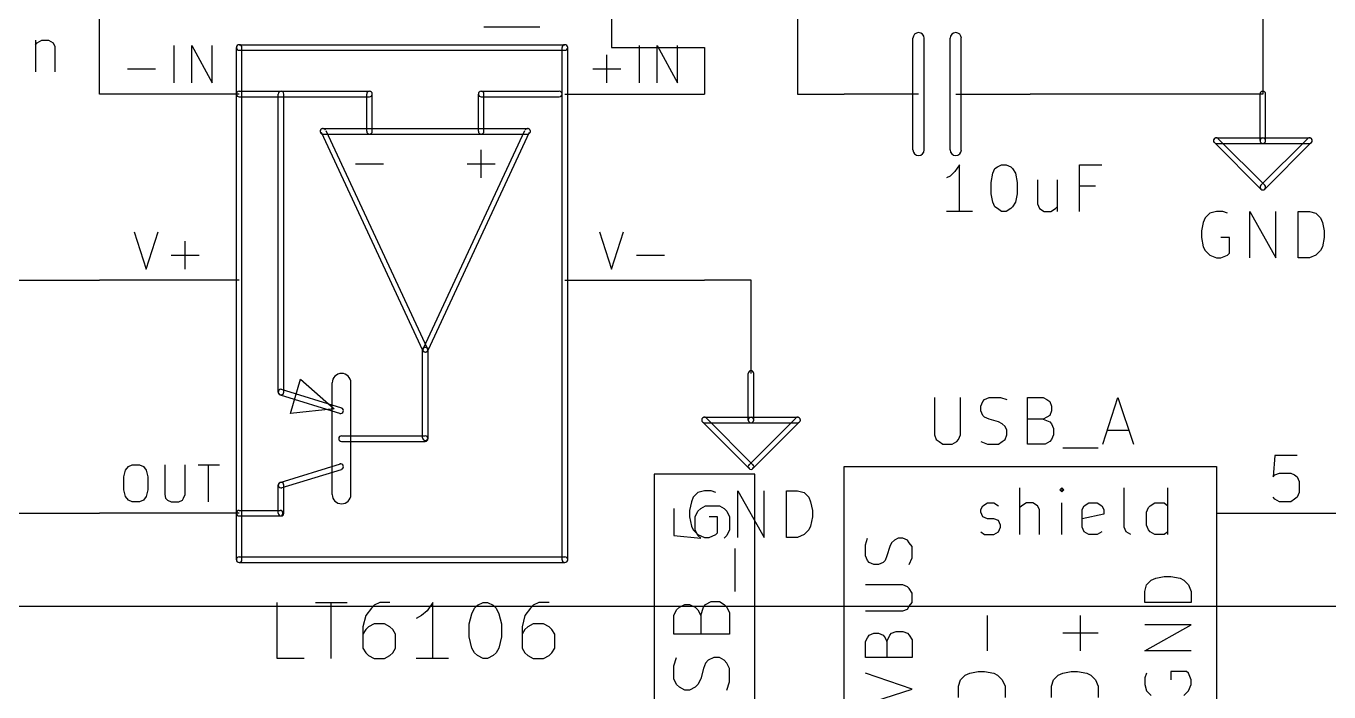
# Model space of a CAD drawing. Extents: x 10 to 287, y -200 to -10.
# Drawn here: x 189.76 to 225.32, y -101.4 to -83.24 of the extents above; entities that cross this region are included whole.
import ezdxf

# ---------------------------------------------------------------- set-up
doc = ezdxf.new("R2010")
doc.units = 0
doc.header["$MEASUREMENT"] = 0

msp = doc.modelspace()

# ---------------------------------------------------------------- linework, layer by layer
at = {"layer": 'Cyan 2'}
for p, q in [((203.784, -83.2612), (202.26, -83.2612)), ((190.017, -83.6168), (190.017, -84.4804)), ((190.017, -83.7438), (190.068, -83.693)), ((190.068, -83.693), (190.195, -83.6168)), ((190.195, -83.6168), (190.373, -83.6168)), ((190.373, -83.6168), (190.5, -83.693)), ((190.5, -83.693), (190.551, -83.7946)), ((190.551, -83.7946), (190.551, -84.4804)), ((193.802, -84.7852), (193.802, -83.7692)), ((194.285, -84.7852), (194.285, -83.7692)), ((194.285, -83.7692), (194.843, -84.7852)), ((194.843, -84.7852), (194.843, -83.7692)), ((206.502, -84.7852), (206.502, -83.7692)), ((206.985, -84.7852), (206.985, -83.7692)), ((206.985, -83.7692), (207.543, -84.7852)), ((207.543, -84.7852), (207.543, -83.7692)), ((205.613, -84.7852), (205.613, -84.0232)), ((192.532, -84.4042), (193.294, -84.4042)), ((205.232, -84.4042), (205.994, -84.4042)), ((215.24, -87.0204), (215.113, -87.1982)), ((215.24, -88.2904), (215.24, -87.0204)), ((216.154, -87.249), (216.205, -87.122)), ((216.205, -87.122), (216.281, -87.0712)), ((216.281, -87.0712), (216.383, -87.0204)), ((216.383, -87.0204), (216.51, -87.0204)), ((216.51, -87.0204), (216.637, -87.0712)), ((216.637, -87.0712), (216.687, -87.122)), ((216.687, -87.122), (216.764, -87.249)), ((218.516, -88.2904), (218.516, -87.0204)), ((218.516, -87.0204), (219.126, -87.0204)), ((214.986, -87.3252), (214.884, -87.376)), ((215.113, -87.1982), (214.986, -87.3252)), ((216.103, -87.503), (216.154, -87.249)), ((216.764, -87.249), (216.814, -87.503)), ((217.373, -87.4268), (217.373, -88.0872)), ((217.907, -87.4268), (217.907, -88.2904)), ((216.103, -87.8078), (216.103, -87.503)), ((216.154, -88.0364), (216.103, -87.8078)), ((216.814, -87.8078), (216.764, -88.0364)), ((216.814, -87.503), (216.814, -87.8078)), ((218.948, -87.6046), (218.516, -87.6046)), ((216.205, -88.1634), (216.154, -88.0364)), ((216.281, -88.2142), (216.205, -88.1634)), ((216.687, -88.1634), (216.637, -88.2142)), ((216.764, -88.0364), (216.687, -88.1634)), ((217.373, -88.0872), (217.424, -88.2142)), ((217.856, -88.2142), (217.907, -88.1634)), ((215.595, -88.2904), (214.884, -88.2904)), ((216.383, -88.2904), (216.281, -88.2142)), ((216.51, -88.2904), (216.383, -88.2904)), ((216.637, -88.2142), (216.51, -88.2904)), ((217.424, -88.2142), (217.551, -88.2904)), ((217.551, -88.2904), (217.729, -88.2904)), ((217.729, -88.2904), (217.856, -88.2142)), ((221.945, -88.4682), (221.894, -88.5952)), ((222.072, -88.3412), (221.945, -88.4682)), ((222.25, -88.2904), (222.072, -88.3412)), ((222.428, -88.2904), (222.25, -88.2904)), ((222.555, -88.3412), (222.428, -88.2904)), ((223.164, -89.5604), (223.164, -88.2904)), ((223.164, -88.2904), (223.876, -89.5604)), ((223.876, -89.5604), (223.876, -88.2904)), ((224.485, -89.5604), (224.485, -88.2904)), ((224.485, -88.2904), (224.79, -88.2904)), ((224.79, -88.2904), (224.968, -88.3412)), ((224.968, -88.3412), (225.095, -88.4682)), ((225.095, -88.4682), (225.146, -88.5952)), ((192.71, -88.8492), (193.04, -89.8652)), ((193.04, -89.8652), (193.37, -88.8492)), ((205.41, -88.8492), (205.74, -89.8652)), ((205.74, -89.8652), (206.07, -88.8492)), ((221.894, -88.5952), (221.844, -88.8238)), ((221.844, -88.8238), (221.844, -89.0016)), ((225.146, -88.5952), (225.196, -88.8238)), ((225.196, -88.8238), (225.196, -89.0016)), ((194.107, -89.8652), (194.107, -89.1032)), ((221.844, -89.0016), (221.894, -89.2556)), ((221.894, -89.2556), (221.945, -89.3572)), ((222.606, -89.0016), (222.377, -89.0016)), ((222.606, -89.4334), (222.606, -89.0016)), ((225.146, -89.2556), (225.095, -89.3572)), ((225.196, -89.0016), (225.146, -89.2556)), ((193.726, -89.4842), (194.488, -89.4842)), ((206.426, -89.4842), (207.188, -89.4842)), ((221.945, -89.3572), (222.072, -89.4842)), ((222.072, -89.4842), (222.25, -89.5604)), ((222.25, -89.5604), (222.377, -89.5604)), ((222.377, -89.5604), (222.555, -89.4842)), ((222.555, -89.4842), (222.606, -89.4334)), ((224.79, -89.5604), (224.485, -89.5604)), ((224.968, -89.4842), (224.79, -89.5604)), ((225.095, -89.3572), (224.968, -89.4842)), ((214.554, -93.3704), (214.554, -94.3864)), ((215.265, -94.3864), (215.265, -93.3704)), ((215.824, -93.599), (215.875, -93.472)), ((215.875, -93.472), (215.925, -93.4212)), ((215.925, -93.4212), (216.052, -93.3704)), ((216.052, -93.3704), (216.357, -93.3704)), ((216.357, -93.3704), (216.535, -93.4212)), ((217.094, -94.6404), (217.094, -93.3704)), ((217.094, -93.3704), (217.526, -93.3704)), ((217.526, -93.3704), (217.627, -93.4212)), ((217.627, -93.4212), (217.703, -93.472)), ((217.703, -93.472), (217.754, -93.599)), ((219.151, -94.6404), (219.558, -93.3704)), ((219.558, -93.3704), (219.989, -94.6404)), ((215.824, -93.726), (215.824, -93.599)), ((215.875, -93.853), (215.824, -93.726)), ((215.925, -93.9038), (215.875, -93.853)), ((217.703, -93.853), (217.627, -93.9038)), ((217.754, -93.726), (217.703, -93.853)), ((217.754, -93.599), (217.754, -93.726)), ((216.052, -93.9546), (215.925, -93.9038)), ((216.306, -94.0308), (216.052, -93.9546)), ((216.408, -94.0816), (216.306, -94.0308)), ((216.484, -94.1578), (216.408, -94.0816)), ((216.535, -94.2594), (216.484, -94.1578)), ((217.526, -93.9546), (217.094, -93.9546)), ((217.627, -93.9038), (217.526, -93.9546)), ((217.526, -93.9546), (217.703, -94.0308)), ((217.703, -94.0308), (217.754, -94.0816)), ((217.754, -94.0816), (217.805, -94.2086)), ((217.805, -94.2086), (217.805, -94.3864)), ((214.554, -94.3864), (214.605, -94.5134)), ((214.605, -94.5134), (214.681, -94.5642)), ((214.681, -94.5642), (214.782, -94.6404)), ((215.036, -94.6404), (215.163, -94.5642)), ((215.163, -94.5642), (215.214, -94.5134)), ((215.214, -94.5134), (215.265, -94.3864)), ((215.824, -94.5642), (216.002, -94.6404)), ((216.306, -94.6404), (216.408, -94.5642)), ((216.408, -94.5642), (216.484, -94.5134)), ((216.484, -94.5134), (216.535, -94.3864)), ((216.535, -94.3864), (216.535, -94.2594)), ((217.703, -94.5642), (217.576, -94.6404)), ((217.754, -94.5134), (217.703, -94.5642)), ((217.805, -94.3864), (217.754, -94.5134)), ((219.278, -94.2594), (219.862, -94.2594)), ((214.782, -94.6404), (215.036, -94.6404)), ((216.002, -94.6404), (216.306, -94.6404)), ((217.576, -94.6404), (217.094, -94.6404)), ((218.059, -94.742), (219.024, -94.742)), ((192.481, -95.3516), (192.557, -95.25)), ((192.557, -95.25), (192.659, -95.1992)), ((192.659, -95.1992), (192.862, -95.1992)), ((192.862, -95.1992), (192.964, -95.25)), ((192.964, -95.25), (193.04, -95.3516)), ((193.548, -95.1992), (193.548, -96.012)), ((194.107, -96.012), (194.107, -95.1992)), ((194.462, -95.1992), (195.047, -95.1992)), ((194.742, -96.2152), (194.742, -95.1992)), ((192.43, -95.5294), (192.481, -95.3516)), ((192.43, -95.885), (192.43, -95.5294)), ((193.04, -95.3516), (193.091, -95.5294)), ((193.091, -95.5294), (193.091, -95.885)), ((192.481, -96.0628), (192.43, -95.885)), ((193.091, -95.885), (193.04, -96.0628)), ((193.548, -96.012), (193.573, -96.1136)), ((194.056, -96.1136), (194.107, -96.012)), ((208.102, -95.9612), (207.975, -96.0882)), ((208.28, -95.9104), (208.102, -95.9612)), ((208.458, -95.9104), (208.28, -95.9104)), ((208.585, -95.9612), (208.458, -95.9104)), ((209.194, -97.1804), (209.194, -95.9104)), ((209.194, -95.9104), (209.906, -97.1804)), ((209.906, -97.1804), (209.906, -95.9104)), ((210.515, -97.1804), (210.515, -95.9104)), ((210.515, -95.9104), (210.82, -95.9104)), ((210.82, -95.9104), (210.998, -95.9612)), ((210.998, -95.9612), (211.125, -96.0882)), ((216.891, -97.1042), (216.891, -95.8342)), ((218.034, -95.8342), (217.983, -95.885)), ((217.983, -95.885), (218.034, -95.9358)), ((218.084, -95.885), (218.034, -95.8342)), ((218.034, -95.8342), (218.034, -95.9358)), ((218.034, -95.9358), (218.084, -95.885)), ((219.735, -96.901), (219.735, -95.8342)), ((220.929, -97.1042), (220.929, -95.8342)), ((192.557, -96.1644), (192.481, -96.0628)), ((192.659, -96.2152), (192.557, -96.1644)), ((192.862, -96.2152), (192.659, -96.2152)), ((192.964, -96.1644), (192.862, -96.2152)), ((193.04, -96.0628), (192.964, -96.1644)), ((193.573, -96.1136), (193.624, -96.1644)), ((193.624, -96.1644), (193.726, -96.2152)), ((193.726, -96.2152), (193.929, -96.2152)), ((193.929, -96.2152), (194.031, -96.1644)), ((194.031, -96.1644), (194.056, -96.1136)), ((207.924, -96.2152), (207.874, -96.4438)), ((207.975, -96.0882), (207.924, -96.2152)), ((211.125, -96.0882), (211.176, -96.2152)), ((211.176, -96.2152), (211.226, -96.4438)), ((215.824, -96.4184), (215.875, -96.3168)), ((215.875, -96.3168), (216.002, -96.2406)), ((216.002, -96.2406), (216.179, -96.2406)), ((216.179, -96.2406), (216.306, -96.3168)), ((216.941, -96.3168), (216.891, -96.3676)), ((217.068, -96.2406), (216.941, -96.3168)), ((217.246, -96.2406), (217.068, -96.2406)), ((217.373, -96.3168), (217.246, -96.2406)), ((217.424, -96.4184), (217.373, -96.3168)), ((218.034, -97.1042), (218.034, -96.2406)), ((218.592, -96.4184), (218.643, -96.3168)), ((218.643, -96.3168), (218.77, -96.2406)), ((218.77, -96.2406), (218.999, -96.2406)), ((218.999, -96.2406), (219.126, -96.3168)), ((219.126, -96.3168), (219.177, -96.4184)), ((220.345, -96.4946), (220.396, -96.3676)), ((220.396, -96.3676), (220.447, -96.3168)), ((220.447, -96.3168), (220.574, -96.2406)), ((220.574, -96.2406), (220.828, -96.2406)), ((220.828, -96.2406), (220.929, -96.3168)), ((207.874, -96.4438), (207.874, -96.6216)), ((207.874, -96.6216), (207.924, -96.8756)), ((208.636, -96.6216), (208.407, -96.6216)), ((208.636, -97.0534), (208.636, -96.6216)), ((211.226, -96.6216), (211.176, -96.8756)), ((211.226, -96.4438), (211.226, -96.6216)), ((215.824, -96.4946), (215.824, -96.4184)), ((215.875, -96.6216), (215.824, -96.4946)), ((216.002, -96.6724), (215.875, -96.6216)), ((216.179, -96.6724), (216.002, -96.6724)), ((216.306, -96.7232), (216.179, -96.6724)), ((216.357, -96.8502), (216.306, -96.7232)), ((217.424, -97.1042), (217.424, -96.4184)), ((218.592, -96.901), (218.592, -96.4184)), ((219.177, -96.5454), (218.592, -96.6724)), ((219.177, -96.4184), (219.177, -96.5454)), ((220.345, -96.8502), (220.345, -96.4946)), ((207.924, -96.8756), (207.975, -96.9772)), ((207.975, -96.9772), (208.102, -97.1042)), ((208.585, -97.1042), (208.636, -97.0534)), ((211.125, -96.9772), (210.998, -97.1042)), ((211.176, -96.8756), (211.125, -96.9772)), ((215.824, -97.028), (215.925, -97.1042)), ((216.179, -97.1042), (216.306, -97.028)), ((216.306, -97.028), (216.357, -96.901)), ((216.357, -96.901), (216.357, -96.8502)), ((218.643, -97.028), (218.592, -96.901)), ((218.77, -97.1042), (218.643, -97.028)), ((219.126, -97.028), (218.999, -97.1042)), ((219.786, -97.028), (219.735, -96.901)), ((219.913, -97.1042), (219.786, -97.028)), ((220.396, -96.9772), (220.345, -96.8502)), ((220.447, -97.028), (220.396, -96.9772)), ((220.574, -97.1042), (220.447, -97.028)), ((220.929, -97.028), (220.828, -97.1042)), ((208.102, -97.1042), (208.28, -97.1804)), ((208.28, -97.1804), (208.407, -97.1804)), ((208.407, -97.1804), (208.585, -97.1042)), ((210.82, -97.1804), (210.515, -97.1804)), ((210.998, -97.1042), (210.82, -97.1804)), ((212.674, -97.3836), (212.725, -97.2058)), ((212.674, -97.6884), (212.674, -97.3836)), ((213.335, -97.4344), (213.258, -97.6884)), ((213.385, -97.3328), (213.335, -97.4344)), ((213.462, -97.2566), (213.385, -97.3328)), ((213.563, -97.2058), (213.462, -97.2566)), ((213.69, -97.2058), (213.563, -97.2058)), ((213.817, -97.2566), (213.69, -97.2058)), ((213.868, -97.3328), (213.817, -97.2566)), ((213.944, -97.4344), (213.868, -97.3328)), ((213.944, -97.7392), (213.944, -97.4344)), ((215.925, -97.1042), (216.179, -97.1042)), ((218.999, -97.1042), (218.77, -97.1042)), ((220.828, -97.1042), (220.574, -97.1042)), ((212.725, -97.8154), (212.674, -97.6884)), ((213.258, -97.6884), (213.208, -97.8154)), ((213.868, -97.917), (213.944, -97.7392)), ((212.776, -97.8662), (212.725, -97.8154)), ((212.903, -97.917), (212.776, -97.8662)), ((213.03, -97.917), (212.903, -97.917)), ((213.157, -97.8662), (213.03, -97.917)), ((213.208, -97.8154), (213.157, -97.8662)), ((213.69, -98.4758), (212.674, -98.4758)), ((213.817, -98.5266), (213.69, -98.4758)), ((220.294, -98.6536), (220.345, -98.4758)), ((220.345, -98.4758), (220.472, -98.3488)), ((220.472, -98.3488), (220.599, -98.298)), ((220.599, -98.298), (220.828, -98.2472)), ((220.828, -98.2472), (221.005, -98.2472)), ((221.005, -98.2472), (221.259, -98.298)), ((221.259, -98.298), (221.361, -98.3488)), ((221.361, -98.3488), (221.488, -98.4758)), ((221.488, -98.4758), (221.564, -98.6536)), ((213.868, -98.5774), (213.817, -98.5266)), ((213.944, -98.7044), (213.868, -98.5774)), ((213.944, -98.9584), (213.944, -98.7044)), ((220.294, -98.9584), (220.294, -98.6536)), ((221.564, -98.6536), (221.564, -98.9584)), ((196.621, -100.482), (196.621, -98.9584)), ((197.663, -98.9584), (198.526, -98.9584)), ((198.095, -100.482), (198.095, -98.9584)), ((199.187, -99.1108), (199.034, -99.314)), ((199.263, -99.0346), (199.187, -99.1108)), ((199.415, -98.9584), (199.263, -99.0346)), ((199.695, -98.9584), (199.415, -98.9584)), ((200.711, -99.187), (200.558, -99.314)), ((200.863, -98.9584), (200.711, -99.187)), ((200.863, -100.482), (200.863, -98.9584)), ((201.93, -99.2632), (202.006, -99.1108)), ((202.006, -99.1108), (202.082, -99.0346)), ((202.082, -99.0346), (202.235, -98.9584)), ((202.235, -98.9584), (202.362, -98.9584)), ((202.362, -98.9584), (202.514, -99.0346)), ((202.514, -99.0346), (202.59, -99.1108)), ((202.59, -99.1108), (202.667, -99.2632)), ((203.53, -99.1108), (203.378, -99.314)), ((203.606, -99.0346), (203.53, -99.1108)), ((203.759, -98.9584), (203.606, -99.0346)), ((204.038, -98.9584), (203.759, -98.9584)), ((212.674, -99.187), (213.69, -99.187)), ((213.69, -99.187), (213.817, -99.1362)), ((213.817, -99.1362), (213.868, -99.06)), ((213.868, -99.06), (213.944, -98.9584)), ((221.564, -98.9584), (220.294, -98.9584)), ((199.034, -99.314), (198.958, -99.6188)), ((199.263, -99.5426), (199.111, -99.6188)), ((199.542, -99.5426), (199.263, -99.5426)), ((199.695, -99.6188), (199.542, -99.5426)), ((200.558, -99.314), (200.406, -99.3902)), ((201.854, -99.5426), (201.93, -99.2632)), ((201.854, -99.8982), (201.854, -99.5426)), ((202.667, -99.2632), (202.743, -99.5426)), ((202.743, -99.5426), (202.743, -99.8982)), ((203.378, -99.314), (203.302, -99.6188)), ((203.606, -99.5426), (203.454, -99.6188)), ((203.886, -99.5426), (203.606, -99.5426)), ((204.038, -99.6188), (203.886, -99.5426)), ((216.002, -100.279), (216.002, -99.314)), ((218.542, -100.279), (218.542, -99.314)), ((220.294, -100.279), (221.564, -99.568)), ((221.564, -99.568), (220.294, -99.568)), ((198.958, -99.6188), (198.958, -100.203)), ((199.034, -99.695), (198.958, -99.822)), ((199.111, -99.6188), (199.034, -99.695)), ((199.771, -99.695), (199.695, -99.6188)), ((199.847, -99.822), (199.771, -99.695)), ((199.847, -100.203), (199.847, -99.822)), ((201.93, -100.203), (201.854, -99.8982)), ((202.743, -99.8982), (202.667, -100.203)), ((203.302, -99.6188), (203.302, -100.203)), ((203.378, -99.695), (203.302, -99.822)), ((203.454, -99.6188), (203.378, -99.695)), ((204.114, -99.695), (204.038, -99.6188)), ((204.191, -99.822), (204.114, -99.695)), ((204.191, -100.203), (204.191, -99.822)), ((212.674, -100.025), (212.725, -99.9236)), ((212.725, -99.9236), (212.776, -99.8474)), ((212.776, -99.8474), (212.903, -99.7966)), ((212.903, -99.7966), (213.03, -99.7966)), ((213.03, -99.7966), (213.157, -99.8474)), ((213.157, -99.8474), (213.208, -99.9236)), ((213.208, -99.9236), (213.258, -100.025)), ((213.258, -100.025), (213.335, -99.8474)), ((213.335, -99.8474), (213.385, -99.7966)), ((213.385, -99.7966), (213.512, -99.7458)), ((213.512, -99.7458), (213.69, -99.7458)), ((213.69, -99.7458), (213.817, -99.7966)), ((213.817, -99.7966), (213.868, -99.8474)), ((213.868, -99.8474), (213.944, -99.9744)), ((219.024, -99.7966), (218.059, -99.7966)), ((198.958, -100.203), (199.034, -100.33)), ((199.771, -100.33), (199.847, -100.203)), ((202.006, -100.33), (201.93, -100.203)), ((202.667, -100.203), (202.59, -100.33)), ((203.302, -100.203), (203.378, -100.33)), ((204.114, -100.33), (204.191, -100.203)), ((212.674, -100.457), (212.674, -100.025)), ((213.258, -100.025), (213.258, -100.457)), ((213.944, -99.9744), (213.944, -100.457)), ((221.564, -100.279), (220.294, -100.279)), ((197.358, -100.482), (196.621, -100.482)), ((199.034, -100.33), (199.111, -100.406)), ((199.111, -100.406), (199.263, -100.482)), ((199.263, -100.482), (199.542, -100.482)), ((199.542, -100.482), (199.695, -100.406)), ((199.695, -100.406), (199.771, -100.33)), ((201.295, -100.482), (200.406, -100.482)), ((202.082, -100.406), (202.006, -100.33)), ((202.235, -100.482), (202.082, -100.406)), ((202.362, -100.482), (202.235, -100.482)), ((202.514, -100.406), (202.362, -100.482)), ((202.59, -100.33), (202.514, -100.406)), ((203.378, -100.33), (203.454, -100.406)), ((203.454, -100.406), (203.606, -100.482)), ((203.606, -100.482), (203.886, -100.482)), ((203.886, -100.482), (204.038, -100.406)), ((204.038, -100.406), (204.114, -100.33)), ((213.944, -100.457), (212.674, -100.457)), ((213.944, -101.321), (212.674, -100.889)), ((215.265, -101.067), (215.392, -100.94)), ((215.392, -100.94), (215.519, -100.889)), ((215.519, -100.889), (215.748, -100.838)), ((215.748, -100.838), (215.925, -100.838)), ((215.925, -100.838), (216.179, -100.889)), ((216.179, -100.889), (216.281, -100.94)), ((216.281, -100.94), (216.408, -101.067)), ((217.805, -101.067), (217.932, -100.94)), ((217.932, -100.94), (218.059, -100.889)), ((218.059, -100.889), (218.288, -100.838)), ((218.288, -100.838), (218.465, -100.838)), ((218.465, -100.838), (218.719, -100.889)), ((218.719, -100.889), (218.821, -100.94)), ((218.821, -100.94), (218.948, -101.067)), ((220.345, -100.889), (220.294, -101.016)), ((221.437, -100.838), (221.005, -100.838)), ((221.005, -100.838), (221.005, -101.067)), ((221.488, -100.889), (221.437, -100.838)), ((221.564, -101.067), (221.488, -100.889)), ((212.674, -101.727), (213.944, -101.321)), ((215.214, -101.244), (215.265, -101.067)), ((215.214, -101.549), (215.214, -101.244)), ((216.408, -101.067), (216.484, -101.244)), ((216.484, -101.244), (216.484, -101.549)), ((217.754, -101.244), (217.805, -101.067)), ((217.754, -101.549), (217.754, -101.244)), ((218.948, -101.067), (219.024, -101.244)), ((219.024, -101.244), (219.024, -101.549)), ((220.294, -101.016), (220.294, -101.194)), ((220.294, -101.194), (220.345, -101.371)), ((221.488, -101.371), (221.564, -101.194)), ((221.564, -101.194), (221.564, -101.067)), ((220.345, -101.371), (220.472, -101.498)), ((221.361, -101.498), (221.488, -101.371))]:
    msp.add_line(p, q, dxfattribs=at)
at = {"layer": 'Green 2'}
for p, q in [((223.52, -64.77), (223.52, -85.09)), ((191.77, -85.09), (191.77, -78.74)), ((210.82, -80.01), (210.82, -85.09)), ((205.74, -81.28), (205.74, -83.82)), ((205.74, -83.82), (208.28, -83.82)), ((208.28, -83.82), (208.28, -85.09)), ((210.82, -85.09), (212.09, -85.09)), ((223.52, -85.09), (217.17, -85.09)), ((185.42, -90.17), (191.77, -90.17)), ((209.55, -90.17), (208.28, -90.17)), ((209.55, -92.71), (209.55, -90.17)), ((165.1, -96.52), (191.77, -96.52)), ((162.56, -99.06), (246.38, -99.06))]:
    msp.add_line(p, q, dxfattribs=at)
at = {"layer": 'Red 2'}
for p, q in [((213.97, -86.614), (213.97, -83.566)), ((214.274, -86.614), (214.274, -83.566)), ((214.986, -86.614), (214.986, -83.566)), ((215.29, -86.614), (215.29, -83.566)), ((195.504, -97.79), (195.504, -83.82)), ((195.58, -83.7438), (204.47, -83.7438)), ((195.58, -83.8962), (204.47, -83.8962)), ((195.656, -97.79), (195.656, -83.82)), ((204.394, -97.79), (204.394, -83.82)), ((204.546, -97.79), (204.546, -83.82)), ((195.58, -85.09), (191.77, -85.09)), ((195.58, -85.0138), (199.136, -85.0138)), ((195.58, -85.1662), (199.136, -85.1662)), ((196.647, -93.218), (196.647, -85.09)), ((196.799, -93.218), (196.799, -85.09)), ((199.06, -86.106), (199.06, -85.09)), ((199.212, -86.106), (199.212, -85.09)), ((202.108, -86.106), (202.108, -85.09)), ((202.184, -85.0138), (204.318, -85.0138)), ((202.184, -85.1662), (204.318, -85.1662)), ((202.26, -86.106), (202.26, -85.09)), ((204.47, -85.09), (208.28, -85.09)), ((214.122, -85.09), (212.09, -85.09)), ((215.138, -85.09), (217.17, -85.09)), ((223.444, -86.36), (223.444, -85.09)), ((223.596, -86.36), (223.596, -85.09)), ((197.866, -86.0298), (203.454, -86.0298)), ((197.815, -86.1314), (200.584, -92.075)), ((197.866, -86.1822), (203.454, -86.1822)), ((197.942, -86.0806), (200.711, -92.0242)), ((200.609, -92.0242), (203.378, -86.0806)), ((200.736, -92.075), (203.505, -86.1314)), ((223.469, -87.6808), (222.199, -86.4108)), ((222.25, -86.2838), (223.52, -86.2838)), ((223.571, -87.5792), (222.301, -86.3092)), ((224.739, -86.3092), (223.469, -87.5792)), ((223.52, -86.2838), (224.79, -86.2838)), ((224.841, -86.4108), (223.571, -87.6808)), ((202.184, -87.376), (202.184, -86.614)), ((222.25, -86.4362), (223.52, -86.4362)), ((223.52, -86.4362), (224.79, -86.4362)), ((198.755, -86.995), (199.517, -86.995)), ((201.803, -86.995), (202.565, -86.995)), ((195.58, -90.17), (191.77, -90.17)), ((204.47, -90.17), (208.28, -90.17)), ((200.584, -94.4626), (200.584, -92.075)), ((200.736, -94.4626), (200.736, -92.075)), ((209.474, -93.98), (209.474, -92.71)), ((209.626, -93.98), (209.626, -92.71)), ((196.723, -93.1418), (198.374, -93.6498)), ((196.977, -93.8022), (197.256, -92.8624)), ((197.256, -92.8624), (198.171, -93.6752)), ((198.12, -96.012), (198.12, -92.964)), ((198.628, -96.012), (198.628, -92.964)), ((196.698, -93.2942), (198.349, -93.8022)), ((198.171, -93.6752), (196.977, -93.8022)), ((209.499, -95.3008), (208.229, -94.0308)), ((208.28, -93.9038), (209.55, -93.9038)), ((208.28, -94.0562), (209.55, -94.0562)), ((209.601, -95.1992), (208.331, -93.9292)), ((210.769, -93.9292), (209.499, -95.1992)), ((209.55, -93.9038), (210.82, -93.9038)), ((209.55, -94.0562), (210.82, -94.0562)), ((210.871, -94.0308), (209.601, -95.3008)), ((198.374, -94.4118), (200.66, -94.4118)), ((198.374, -94.5642), (200.66, -94.5642)), ((223.85, -94.9452), (223.799, -95.5294)), ((224.46, -94.9452), (223.85, -94.9452)), ((196.698, -95.6818), (198.349, -95.1738)), ((212.09, -102.87), (212.09, -95.25)), ((212.09, -95.25), (222.25, -95.25)), ((222.25, -95.25), (222.25, -102.87)), ((196.723, -95.8342), (198.374, -95.3262)), ((208.28, -95.4532), (206.908, -95.4532)), ((206.908, -95.4532), (206.908, -103.378)), ((209.652, -95.4532), (208.28, -95.4532)), ((209.652, -103.378), (209.652, -95.4532)), ((223.799, -95.5294), (223.85, -95.4786)), ((223.85, -95.4786), (223.977, -95.4278)), ((223.977, -95.4278), (224.282, -95.4278)), ((224.282, -95.4278), (224.384, -95.4786)), ((224.384, -95.4786), (224.46, -95.5294)), ((224.46, -95.5294), (224.511, -95.6564)), ((224.511, -95.6564), (224.511, -95.9612)), ((196.647, -96.52), (196.647, -95.758)), ((196.799, -96.52), (196.799, -95.758)), ((224.511, -95.9612), (224.46, -96.0882)), ((208.178, -96.393), (208.305, -96.3168)), ((208.305, -96.3168), (208.686, -96.3168)), ((208.686, -96.3168), (208.813, -96.393)), ((223.85, -96.139), (223.799, -96.0882)), ((223.977, -96.2152), (223.85, -96.139)), ((224.282, -96.2152), (223.977, -96.2152)), ((224.384, -96.139), (224.282, -96.2152)), ((224.46, -96.0882), (224.384, -96.139)), ((195.58, -96.52), (191.77, -96.52)), ((195.58, -96.4438), (196.698, -96.4438)), ((195.58, -96.5962), (196.698, -96.5962)), ((207.442, -96.393), (207.442, -97.1296)), ((208.026, -96.6216), (208.102, -96.4692)), ((208.026, -96.9772), (208.026, -96.6216)), ((208.102, -96.4692), (208.178, -96.393)), ((208.813, -96.393), (208.89, -96.4692)), ((208.89, -96.4692), (208.966, -96.6216)), ((208.966, -96.6216), (208.966, -96.9772)), ((222.25, -96.52), (226.06, -96.52)), ((208.102, -97.1296), (208.026, -96.9772)), ((208.966, -96.9772), (208.89, -97.1296)), ((207.442, -97.1296), (208.178, -97.2058)), ((208.178, -97.2058), (208.102, -97.1296)), ((208.89, -97.1296), (208.813, -97.2058)), ((195.58, -97.7138), (204.47, -97.7138)), ((209.118, -98.6536), (209.118, -97.4852)), ((195.58, -97.8662), (204.47, -97.8662)), ((207.442, -99.314), (207.518, -99.1616)), ((207.518, -99.1616), (207.594, -99.0854)), ((207.594, -99.0854), (207.747, -99.0092)), ((207.747, -99.0092), (207.874, -99.0092)), ((207.874, -99.0092), (208.026, -99.0854)), ((208.026, -99.0854), (208.102, -99.1616)), ((208.102, -99.1616), (208.178, -99.314)), ((208.178, -99.314), (208.255, -99.0854)), ((208.255, -99.0854), (208.305, -99.0092)), ((208.305, -99.0092), (208.458, -98.933)), ((208.458, -98.933), (208.686, -98.933)), ((208.686, -98.933), (208.813, -99.0092)), ((208.813, -99.0092), (208.89, -99.0854)), ((208.89, -99.0854), (208.966, -99.2378)), ((207.442, -99.822), (207.442, -99.314)), ((208.178, -99.314), (208.178, -99.822)), ((208.966, -99.2378), (208.966, -99.822)), ((208.966, -99.822), (207.442, -99.822)), ((207.442, -100.686), (207.518, -100.457)), ((208.305, -100.609), (208.255, -100.762)), ((208.382, -100.533), (208.305, -100.609)), ((208.534, -100.457), (208.382, -100.533)), ((208.686, -100.457), (208.534, -100.457)), ((208.813, -100.533), (208.686, -100.457)), ((208.89, -100.609), (208.813, -100.533)), ((208.966, -100.762), (208.89, -100.609)), ((207.442, -101.041), (207.442, -100.686)), ((208.255, -100.762), (208.178, -101.041)), ((208.966, -101.117), (208.966, -100.762)), ((207.518, -101.194), (207.442, -101.041)), ((207.594, -101.27), (207.518, -101.194)), ((207.747, -101.346), (207.594, -101.27)), ((207.874, -101.346), (207.747, -101.346)), ((208.026, -101.27), (207.874, -101.346)), ((208.102, -101.194), (208.026, -101.27)), ((208.178, -101.041), (208.102, -101.194)), ((208.89, -101.346), (208.966, -101.117))]:
    msp.add_line(p, q, dxfattribs=at)
for centre, radius, start, end in [((214.122, -83.566), 0.1524, 360, 540), ((215.138, -83.566), 0.1524, 360, 540), ((195.58, -83.82), 0.0762, 90, 270), ((195.58, -83.82), 0.0762, 360, 540), ((204.47, -83.82), 0.0762, 360, 540), ((204.47, -83.82), 0.0762, 270, 450), ((195.58, -85.09), 0.0762, 90, 270), ((196.723, -85.09), 0.0762, 360, 540), ((199.136, -85.09), 0.0762, 360, 540), ((199.136, -85.09), 0.0762, 270, 450), ((202.184, -85.09), 0.0762, 90, 270), ((202.184, -85.09), 0.0762, 360, 540), ((204.318, -85.09), 0.0762, 270, 450), ((223.52, -85.09), 0.0762, 360, 540), ((197.866, -86.106), 0.0762, 90, 270), ((197.866, -86.106), 0.0762, 25.0836, 205.084), ((203.454, -86.106), 0.0762, 334.916, 514.916), ((203.454, -86.106), 0.0762, 270, 450), ((199.136, -86.106), 0.0762, 180, 360), ((202.184, -86.106), 0.0762, 180, 360), ((222.25, -86.36), 0.0762, 405, 585), ((222.25, -86.36), 0.0762, 90, 270), ((223.52, -86.36), 0.0762, 90, 270), ((223.52, -86.36), 0.0762, 180, 360), ((223.52, -86.36), 0.0762, 270, 450), ((224.79, -86.36), 0.0762, 315, 495), ((224.79, -86.36), 0.0762, 270, 450), ((214.122, -86.614), 0.1524, 180, 360), ((215.138, -86.614), 0.1524, 180, 360), ((223.52, -87.63), 0.0762, 495, 675), ((223.52, -87.63), 0.0762, 225, 405), ((200.66, -92.075), 0.0762, 360, 540), ((200.66, -92.0496), 0.0762, 154.916, 334.916), ((200.66, -92.0496), 0.0762, 205.084, 385.084), ((198.374, -92.964), 0.254, 360, 540), ((209.55, -92.71), 0.0762, 360, 540), ((196.723, -93.218), 0.0762, 72.8973, 252.897), ((196.723, -93.218), 0.0762, 180, 360), ((198.349, -93.726), 0.0762, 252.897, 432.897), ((208.28, -93.98), 0.0762, 405, 585), ((208.28, -93.98), 0.0762, 90, 270), ((209.55, -93.98), 0.0762, 90, 270), ((209.55, -93.98), 0.0762, 180, 360), ((209.55, -93.98), 0.0762, 270, 450), ((210.82, -93.98), 0.0762, 315, 495), ((210.82, -93.98), 0.0762, 270, 450), ((198.374, -94.488), 0.0762, 90, 270), ((200.66, -94.4626), 0.0762, 180, 360), ((200.66, -94.488), 0.0762, 270, 450), ((198.349, -95.25), 0.0762, 287.103, 467.103), ((209.55, -95.25), 0.0762, 495, 675), ((209.55, -95.25), 0.0762, 225, 405), ((196.723, -95.758), 0.0762, 360, 540), ((196.723, -95.758), 0.0762, 107.103, 287.103), ((198.374, -96.012), 0.254, 180, 360), ((195.58, -96.52), 0.0762, 90, 270), ((196.723, -96.52), 0.0762, 180, 360), ((196.698, -96.52), 0.0762, 270, 450), ((195.58, -97.79), 0.0762, 90, 270), ((195.58, -97.79), 0.0762, 180, 360), ((204.47, -97.79), 0.0762, 180, 360), ((204.47, -97.79), 0.0762, 270, 450)]:
    msp.add_arc(centre, radius, start, end, dxfattribs=at)

doc.saveas('drawing.dxf')
